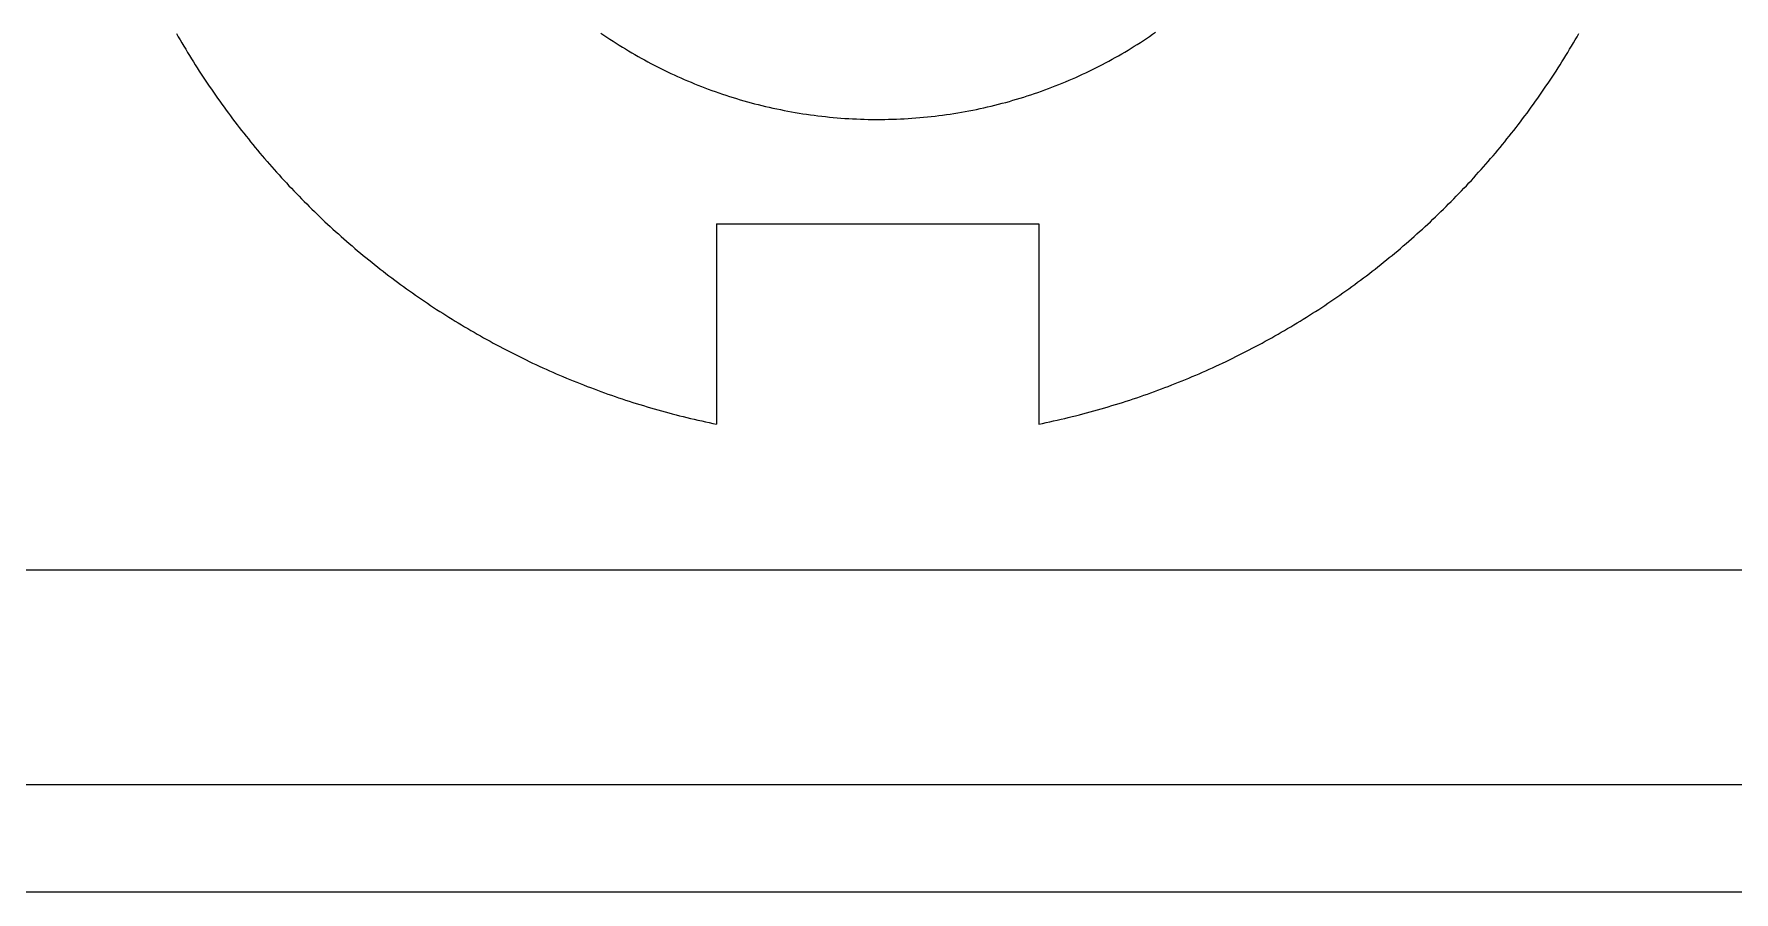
# Model space of a CAD drawing. Extents: x 0 to 279, y 0 to 212.
# Drawn here: x 34.97 to 67.24, y 0 to 16.3 of the extents above; entities that cross this region are included whole.
import ezdxf

# ---------------------------------------------------------------- set-up
doc = ezdxf.new("R2010")
doc.units = 0
doc.layers.add('LAYER_1', color=18, linetype='CONTINUOUS')

msp = doc.modelspace()

# ---------------------------------------------------------------- linework, layer by layer
at = {"layer": 'LAYER_1'}
for points in [[(37.674, 16.305), (37.709, 16.245), (37.744, 16.185), (37.779, 16.125), (37.814, 16.065), (37.85, 16.005), (37.886, 15.946), (37.922, 15.886), (37.959, 15.827), (37.996, 15.768), (38.033, 15.71), (38.07, 15.651), (38.108, 15.593), (38.145, 15.534), (38.183, 15.476), (38.222, 15.419), (38.26, 15.361), (38.299, 15.303), (38.338, 15.246), (38.377, 15.189), (38.417, 15.132), (38.457, 15.075), (38.497, 15.019), (38.537, 14.962), (38.578, 14.906), (38.618, 14.85), (38.66, 14.795), (38.701, 14.739), (38.742, 14.684), (38.784, 14.628), (38.826, 14.573), (38.868, 14.519), (38.911, 14.464), (38.954, 14.41), (38.997, 14.356), (39.04, 14.302), (39.083, 14.248), (39.127, 14.194), (39.171, 14.141), (39.215, 14.088), (39.26, 14.035), (39.304, 13.982), (39.349, 13.929), (39.394, 13.877), (39.44, 13.825), (39.485, 13.773), (39.531, 13.721), (39.577, 13.67), (39.623, 13.618), (39.67, 13.567), (39.717, 13.516), (39.763, 13.466), (39.811, 13.415), (39.858, 13.365), (39.906, 13.315), (39.953, 13.265), (40.002, 13.215), (40.05, 13.166), (40.098, 13.117), (40.147, 13.068), (40.196, 13.019), (40.245, 12.971), (40.295, 12.922), (40.344, 12.874), (40.394, 12.826), (40.444, 12.779), (40.494, 12.731), (40.545, 12.684), (40.595, 12.637), (40.646, 12.59), (40.697, 12.544), (40.749, 12.498), (40.8, 12.452), (40.852, 12.406), (40.904, 12.36), (40.956, 12.315), (41.009, 12.27), (41.061, 12.225), (41.114, 12.18), (41.167, 12.136), (41.22, 12.092), (41.273, 12.048), (41.327, 12.004), (41.381, 11.961), (41.435, 11.917), (41.489, 11.874), (41.543, 11.832), (41.598, 11.789), (41.653, 11.747), (41.708, 11.705), (41.763, 11.663), (41.818, 11.622), (41.874, 11.58), (41.93, 11.539), (41.986, 11.498), (42.042, 11.458), (42.098, 11.418), (42.155, 11.377), (42.211, 11.338), (42.268, 11.298), (42.325, 11.259), (42.383, 11.22), (42.44, 11.181), (42.498, 11.142), (42.556, 11.104), (42.614, 11.066), (42.672, 11.028), (42.73, 10.991), (42.789, 10.953), (42.848, 10.916), (42.907, 10.88), (42.966, 10.843), (43.025, 10.807), (43.085, 10.771), (43.144, 10.735), (43.204, 10.7), (43.264, 10.665), (43.324, 10.63), (43.385, 10.595), (43.445, 10.561), (43.506, 10.526), (43.567, 10.493), (43.628, 10.459), (43.689, 10.426), (43.751, 10.393), (43.812, 10.36), (43.874, 10.327), (43.936, 10.295), (43.998, 10.263), (44.06, 10.231), (44.122, 10.2), (44.185, 10.169), (44.248, 10.138), (44.311, 10.107), (44.374, 10.077), (44.437, 10.047), (44.5, 10.017), (44.564, 9.988), (44.628, 9.958), (44.691, 9.929), (44.755, 9.901), (44.82, 9.872), (44.884, 9.844), (44.948, 9.817), (45.013, 9.789), (45.078, 9.762), (45.143, 9.735), (45.208, 9.708), (45.273, 9.682), (45.339, 9.656), (45.404, 9.63), (45.47, 9.604), (45.536, 9.579), (45.602, 9.554), (45.668, 9.53), (45.734, 9.505), (45.801, 9.481), (45.867, 9.458), (45.934, 9.434), (46.001, 9.411), (46.068, 9.388), (46.135, 9.366), (46.202, 9.343), (46.27, 9.321), (46.337, 9.3), (46.405, 9.278), (46.473, 9.257), (46.541, 9.237), (46.609, 9.216), (46.677, 9.196), (46.746, 9.176), (46.814, 9.157), (46.883, 9.137), (46.952, 9.118), (47.02, 9.1), (47.089, 9.081), (47.159, 9.063), (47.228, 9.046), (47.297, 9.028), (47.367, 9.011), (47.437, 8.995), (47.506, 8.978), (47.576, 8.962), (47.646, 8.946), (47.717, 8.931), (47.787, 8.916), (47.857, 8.901), (47.928, 8.886)], [(45.733, 16.314), (45.79, 16.274), (45.847, 16.235), (45.905, 16.197), (45.963, 16.159), (46.022, 16.121), (46.08, 16.084), (46.14, 16.047), (46.199, 16.011), (46.259, 15.975), (46.318, 15.939), (46.379, 15.904), (46.439, 15.87), (46.5, 15.835), (46.561, 15.802), (46.622, 15.768), (46.684, 15.736), (46.746, 15.703), (46.808, 15.671), (46.871, 15.64), (46.933, 15.609), (46.996, 15.578), (47.06, 15.548), (47.123, 15.519), (47.187, 15.49), (47.251, 15.461), (47.315, 15.433), (47.38, 15.405), (47.445, 15.378), (47.51, 15.351), (47.575, 15.325), (47.64, 15.299), (47.706, 15.274), (47.772, 15.249), (47.839, 15.224), (47.905, 15.201), (47.972, 15.177), (48.039, 15.154), (48.106, 15.132), (48.173, 15.11), (48.241, 15.089), (48.309, 15.068), (48.377, 15.048), (48.445, 15.028), (48.514, 15.009), (48.583, 14.99), (48.652, 14.972), (48.721, 14.954), (48.79, 14.937), (48.86, 14.92), (48.93, 14.904), (49, 14.888), (49.07, 14.873), (49.14, 14.859), (49.211, 14.844), (49.281, 14.831), (49.352, 14.818), (49.424, 14.806), (49.495, 14.794), (49.566, 14.782), (49.638, 14.772), (49.71, 14.761), (49.782, 14.752), (49.854, 14.743), (49.927, 14.734), (49.999, 14.726), (50.072, 14.719), (50.145, 14.712), (50.218, 14.705), (50.291, 14.7), (50.365, 14.694), (50.438, 14.69), (50.512, 14.686), (50.586, 14.682), (50.66, 14.679), (50.734, 14.677), (50.808, 14.675), (50.883, 14.674), (50.957, 14.674), (50.976, 14.674), (50.985, 14.674), (50.987, 14.674), (50.988, 14.674), (50.991, 14.674), (51.009, 14.674), (51.047, 14.674), (51.121, 14.675), (51.196, 14.676), (51.27, 14.678), (51.344, 14.681), (51.418, 14.684), (51.492, 14.687), (51.565, 14.692), (51.639, 14.696), (51.712, 14.702), (51.785, 14.708), (51.858, 14.714), (51.931, 14.721), (52.004, 14.729), (52.076, 14.737), (52.149, 14.746), (52.221, 14.756), (52.293, 14.765), (52.365, 14.776), (52.436, 14.787), (52.508, 14.798), (52.579, 14.811), (52.65, 14.823), (52.721, 14.836), (52.792, 14.85), (52.862, 14.864), (52.932, 14.879), (53.003, 14.894), (53.072, 14.91), (53.142, 14.927), (53.212, 14.944), (53.281, 14.961), (53.35, 14.979), (53.419, 14.997), (53.488, 15.016), (53.556, 15.036), (53.624, 15.056), (53.692, 15.076), (53.76, 15.097), (53.828, 15.119), (53.895, 15.141), (53.962, 15.164), (54.029, 15.187), (54.096, 15.21), (54.162, 15.234), (54.228, 15.259), (54.294, 15.284), (54.36, 15.309), (54.425, 15.335), (54.491, 15.362), (54.556, 15.389), (54.62, 15.416), (54.685, 15.444), (54.749, 15.472), (54.813, 15.501), (54.877, 15.53), (54.94, 15.56), (55.003, 15.59), (55.066, 15.621), (55.129, 15.652), (55.191, 15.684), (55.253, 15.716), (55.315, 15.749), (55.376, 15.782), (55.438, 15.815), (55.499, 15.849), (55.559, 15.883), (55.62, 15.918), (55.68, 15.953), (55.74, 15.989), (55.799, 16.025), (55.858, 16.062), (55.917, 16.099), (55.976, 16.136), (56.034, 16.174), (56.092, 16.212), (56.15, 16.251), (56.207, 16.29), (56.265, 16.329)], [(54.047, 8.886), (54.117, 8.901), (54.187, 8.916), (54.258, 8.931), (54.328, 8.946), (54.398, 8.962), (54.468, 8.978), (54.538, 8.995), (54.607, 9.011), (54.677, 9.028), (54.746, 9.046), (54.816, 9.063), (54.885, 9.081), (54.954, 9.1), (55.023, 9.118), (55.092, 9.137), (55.16, 9.157), (55.229, 9.176), (55.297, 9.196), (55.366, 9.216), (55.434, 9.237), (55.502, 9.257), (55.569, 9.278), (55.637, 9.3), (55.705, 9.321), (55.772, 9.343), (55.839, 9.366), (55.907, 9.388), (55.974, 9.411), (56.041, 9.434), (56.107, 9.458), (56.174, 9.481), (56.24, 9.505), (56.307, 9.53), (56.373, 9.554), (56.439, 9.579), (56.505, 9.604), (56.57, 9.63), (56.636, 9.656), (56.701, 9.682), (56.766, 9.708), (56.832, 9.735), (56.896, 9.762), (56.961, 9.789), (57.026, 9.817), (57.09, 9.844), (57.155, 9.872), (57.219, 9.901), (57.283, 9.929), (57.347, 9.958), (57.41, 9.988), (57.474, 10.017), (57.537, 10.047), (57.601, 10.077), (57.664, 10.107), (57.727, 10.138), (57.789, 10.169), (57.852, 10.2), (57.914, 10.231), (57.977, 10.263), (58.039, 10.295), (58.1, 10.327), (58.162, 10.36), (58.224, 10.393), (58.285, 10.426), (58.346, 10.459), (58.407, 10.493), (58.468, 10.526), (58.529, 10.561), (58.59, 10.595), (58.65, 10.63), (58.71, 10.665), (58.77, 10.7), (58.83, 10.735), (58.89, 10.771), (58.949, 10.807), (59.009, 10.843), (59.068, 10.88), (59.127, 10.916), (59.185, 10.953), (59.244, 10.991), (59.302, 11.028), (59.361, 11.066), (59.419, 11.104), (59.476, 11.142), (59.534, 11.181), (59.592, 11.22), (59.649, 11.259), (59.706, 11.298), (59.763, 11.338), (59.82, 11.377), (59.876, 11.418), (59.933, 11.458), (59.989, 11.498), (60.045, 11.539), (60.1, 11.58), (60.156, 11.622), (60.211, 11.663), (60.267, 11.705), (60.322, 11.747), (60.376, 11.789), (60.431, 11.832), (60.485, 11.874), (60.54, 11.917), (60.593, 11.961), (60.647, 12.004), (60.701, 12.048), (60.754, 12.092), (60.807, 12.136), (60.86, 12.18), (60.913, 12.225), (60.966, 12.27), (61.018, 12.315), (61.07, 12.36), (61.122, 12.406), (61.174, 12.452), (61.226, 12.498), (61.277, 12.544), (61.328, 12.59), (61.379, 12.637), (61.43, 12.684), (61.48, 12.731), (61.53, 12.779), (61.58, 12.826), (61.63, 12.874), (61.68, 12.922), (61.729, 12.971), (61.778, 13.019), (61.827, 13.068), (61.876, 13.117), (61.924, 13.166), (61.973, 13.215), (62.021, 13.265), (62.069, 13.315), (62.116, 13.365), (62.164, 13.415), (62.211, 13.466), (62.258, 13.516), (62.305, 13.567), (62.351, 13.618), (62.397, 13.67), (62.443, 13.721), (62.489, 13.773), (62.535, 13.825), (62.58, 13.877), (62.625, 13.929), (62.67, 13.982), (62.715, 14.035), (62.759, 14.088), (62.803, 14.141), (62.847, 14.194), (62.891, 14.248), (62.934, 14.302), (62.978, 14.356), (63.021, 14.41), (63.063, 14.464), (63.106, 14.519), (63.148, 14.573), (63.19, 14.628), (63.232, 14.684), (63.274, 14.739), (63.315, 14.795), (63.356, 14.85), (63.397, 14.906), (63.437, 14.962), (63.478, 15.019), (63.518, 15.075), (63.557, 15.132), (63.597, 15.189), (63.636, 15.246), (63.675, 15.303), (63.714, 15.361), (63.753, 15.419), (63.791, 15.476), (63.829, 15.534), (63.867, 15.593), (63.904, 15.651), (63.942, 15.71), (63.979, 15.768), (64.015, 15.827), (64.052, 15.886), (64.088, 15.946), (64.124, 16.005), (64.16, 16.065), (64.195, 16.125), (64.231, 16.185), (64.266, 16.245), (64.3, 16.305)], [(47.928, 12.691), (47.928, 12.691), (47.928, 12.691), (47.929, 12.691), (47.929, 12.691), (47.93, 12.691), (47.931, 12.691), (47.931, 12.691), (47.932, 12.691), (47.934, 12.691), (47.935, 12.691), (47.936, 12.691), (47.938, 12.691), (47.94, 12.691), (47.941, 12.691), (47.943, 12.691), (47.946, 12.691), (47.948, 12.691), (47.95, 12.691), (47.953, 12.691), (47.955, 12.691), (47.958, 12.691), (47.961, 12.691), (47.964, 12.691), (47.967, 12.691), (47.97, 12.691), (47.974, 12.691), (47.977, 12.691), (47.981, 12.691), (47.985, 12.691), (47.989, 12.691), (47.993, 12.691), (47.997, 12.691), (48.005, 12.691), (48.014, 12.691), (48.024, 12.691), (48.034, 12.691), (48.045, 12.691), (48.056, 12.691), (48.067, 12.691), (48.079, 12.691), (48.092, 12.691), (48.105, 12.691), (48.118, 12.691), (48.132, 12.691), (48.146, 12.691), (48.16, 12.691), (48.175, 12.691), (48.191, 12.691), (48.207, 12.691), (48.223, 12.691), (48.24, 12.691), (48.257, 12.691), (48.274, 12.691), (48.292, 12.691), (48.311, 12.691), (48.329, 12.691), (48.349, 12.691), (48.368, 12.691), (48.388, 12.691), (48.408, 12.691), (48.429, 12.691), (48.45, 12.691), (48.471, 12.691), (48.493, 12.691), (48.515, 12.691), (48.537, 12.691), (48.56, 12.691), (48.583, 12.691), (48.606, 12.691), (48.63, 12.691), (48.654, 12.691), (48.678, 12.691), (48.703, 12.691), (48.728, 12.691), (48.753, 12.691), (48.779, 12.691), (48.805, 12.691), (48.831, 12.691), (48.857, 12.691), (48.884, 12.691), (48.911, 12.691), (48.938, 12.691), (48.966, 12.691), (48.994, 12.691), (49.022, 12.691), (49.05, 12.691), (49.079, 12.691), (49.108, 12.691), (49.137, 12.691), (49.166, 12.691), (49.196, 12.691), (49.226, 12.691), (49.256, 12.691), (49.286, 12.691), (49.316, 12.691), (49.347, 12.691), (49.378, 12.691), (49.409, 12.691), (49.44, 12.691), (49.472, 12.691), (49.504, 12.691), (49.536, 12.691), (49.568, 12.691), (49.6, 12.691), (49.632, 12.691), (49.665, 12.691), (49.698, 12.691), (49.731, 12.691), (49.764, 12.691), (49.797, 12.691), (49.83, 12.691), (49.864, 12.691), (49.898, 12.691), (49.931, 12.691), (49.965, 12.691), (49.999, 12.691), (50.068, 12.691), (50.137, 12.691), (50.206, 12.691), (50.276, 12.691), (50.346, 12.691), (50.417, 12.691), (50.487, 12.691), (50.558, 12.691), (50.629, 12.691), (50.701, 12.691), (50.844, 12.691), (50.987, 12.691), (51.131, 12.691), (51.274, 12.691), (51.345, 12.691), (51.416, 12.691), (51.487, 12.691), (51.558, 12.691), (51.628, 12.691), (51.698, 12.691), (51.768, 12.691), (51.838, 12.691), (51.907, 12.691), (51.975, 12.691), (52.009, 12.691), (52.043, 12.691), (52.077, 12.691), (52.111, 12.691), (52.144, 12.691), (52.178, 12.691), (52.211, 12.691), (52.244, 12.691), (52.277, 12.691), (52.31, 12.691), (52.342, 12.691), (52.375, 12.691), (52.407, 12.691), (52.439, 12.691), (52.471, 12.691), (52.503, 12.691), (52.534, 12.691), (52.565, 12.691), (52.597, 12.691), (52.627, 12.691), (52.658, 12.691), (52.689, 12.691), (52.719, 12.691), (52.749, 12.691), (52.779, 12.691), (52.808, 12.691), (52.838, 12.691), (52.867, 12.691), (52.896, 12.691), (52.924, 12.691), (52.953, 12.691), (52.981, 12.691), (53.009, 12.691), (53.036, 12.691), (53.063, 12.691), (53.09, 12.691), (53.117, 12.691), (53.144, 12.691), (53.17, 12.691), (53.196, 12.691), (53.221, 12.691), (53.247, 12.691), (53.272, 12.691), (53.296, 12.691), (53.321, 12.691), (53.345, 12.691), (53.368, 12.691), (53.392, 12.691), (53.415, 12.691), (53.437, 12.691), (53.46, 12.691), (53.482, 12.691), (53.504, 12.691), (53.525, 12.691), (53.546, 12.691), (53.566, 12.691), (53.587, 12.691), (53.606, 12.691), (53.626, 12.691), (53.645, 12.691), (53.664, 12.691), (53.682, 12.691), (53.7, 12.691), (53.718, 12.691), (53.735, 12.691), (53.751, 12.691), (53.768, 12.691), (53.784, 12.691), (53.799, 12.691), (53.814, 12.691), (53.829, 12.691), (53.843, 12.691), (53.857, 12.691), (53.87, 12.691), (53.883, 12.691), (53.895, 12.691), (53.907, 12.691), (53.919, 12.691), (53.93, 12.691), (53.94, 12.691), (53.95, 12.691), (53.96, 12.691), (53.969, 12.691), (53.978, 12.691), (53.982, 12.691), (53.986, 12.691), (53.99, 12.691), (53.994, 12.691), (53.997, 12.691), (54.001, 12.691), (54.004, 12.691), (54.007, 12.691), (54.011, 12.691), (54.014, 12.691), (54.016, 12.691), (54.019, 12.691), (54.022, 12.691), (54.024, 12.691), (54.027, 12.691), (54.029, 12.691), (54.031, 12.691), (54.033, 12.691), (54.035, 12.691), (54.037, 12.691), (54.038, 12.691), (54.04, 12.691), (54.041, 12.691), (54.042, 12.691), (54.043, 12.691), (54.044, 12.691), (54.045, 12.691), (54.045, 12.691), (54.046, 12.691), (54.046, 12.691), (54.046, 12.691), (54.047, 12.691), (54.047, 12.691), (54.047, 12.69), (54.047, 12.69), (54.047, 12.69), (54.047, 12.69), (54.047, 12.689), (54.047, 12.688), (54.047, 12.688), (54.047, 12.687), (54.047, 12.686), (54.047, 12.685), (54.047, 12.684), (54.047, 12.683), (54.047, 12.682), (54.047, 12.681), (54.047, 12.68), (54.047, 12.678), (54.047, 12.677), (54.047, 12.675), (54.047, 12.674), (54.047, 12.672), (54.047, 12.67), (54.047, 12.668), (54.047, 12.666), (54.047, 12.664), (54.047, 12.662), (54.047, 12.66), (54.047, 12.658), (54.047, 12.655), (54.047, 12.653), (54.047, 12.65), (54.047, 12.648), (54.047, 12.642), (54.047, 12.637), (54.047, 12.631), (54.047, 12.625), (54.047, 12.618), (54.047, 12.611), (54.047, 12.604), (54.047, 12.597), (54.047, 12.589), (54.047, 12.581), (54.047, 12.573), (54.047, 12.564), (54.047, 12.555), (54.047, 12.546), (54.047, 12.537), (54.047, 12.527), (54.047, 12.517), (54.047, 12.507), (54.047, 12.497), (54.047, 12.486), (54.047, 12.475), (54.047, 12.464), (54.047, 12.453), (54.047, 12.441), (54.047, 12.429), (54.047, 12.417), (54.047, 12.405), (54.047, 12.392), (54.047, 12.379), (54.047, 12.366), (54.047, 12.353), (54.047, 12.34), (54.047, 12.326), (54.047, 12.312), (54.047, 12.298), (54.047, 12.283), (54.047, 12.269), (54.047, 12.254), (54.047, 12.239), (54.047, 12.224), (54.047, 12.209), (54.047, 12.193), (54.047, 12.178), (54.047, 12.162), (54.047, 12.146), (54.047, 12.129), (54.047, 12.113), (54.047, 12.096), (54.047, 12.079), (54.047, 12.062), (54.047, 12.045), (54.047, 12.028), (54.047, 12.01), (54.047, 11.993), (54.047, 11.975), (54.047, 11.957), (54.047, 11.939), (54.047, 11.921), (54.047, 11.902), (54.047, 11.884), (54.047, 11.865), (54.047, 11.846), (54.047, 11.827), (54.047, 11.808), (54.047, 11.789), (54.047, 11.77), (54.047, 11.75), (54.047, 11.731), (54.047, 11.711), (54.047, 11.691), (54.047, 11.671), (54.047, 11.651), (54.047, 11.631), (54.047, 11.611), (54.047, 11.59), (54.047, 11.57), (54.047, 11.549), (54.047, 11.528), (54.047, 11.508), (54.047, 11.487), (54.047, 11.466), (54.047, 11.445), (54.047, 11.424), (54.047, 11.403), (54.047, 11.36), (54.047, 11.317), (54.047, 11.274), (54.047, 11.231), (54.047, 11.187), (54.047, 11.143), (54.047, 11.099), (54.047, 11.055), (54.047, 11.011), (54.047, 10.966), (54.047, 10.878), (54.047, 10.788), (54.047, 10.699), (54.047, 10.61), (54.047, 10.566), (54.047, 10.522), (54.047, 10.478), (54.047, 10.434), (54.047, 10.39), (54.047, 10.346), (54.047, 10.303), (54.047, 10.26), (54.047, 10.217), (54.047, 10.174), (54.047, 10.153), (54.047, 10.132), (54.047, 10.111), (54.047, 10.09), (54.047, 10.069), (54.047, 10.048), (54.047, 10.028), (54.047, 10.007), (54.047, 9.987), (54.047, 9.966), (54.047, 9.946), (54.047, 9.926), (54.047, 9.906), (54.047, 9.886), (54.047, 9.866), (54.047, 9.846), (54.047, 9.827), (54.047, 9.807), (54.047, 9.788), (54.047, 9.769), (54.047, 9.749), (54.047, 9.731), (54.047, 9.712), (54.047, 9.693), (54.047, 9.674), (54.047, 9.656), (54.047, 9.638), (54.047, 9.62), (54.047, 9.602), (54.047, 9.584), (54.047, 9.566), (54.047, 9.549), (54.047, 9.532), (54.047, 9.514), (54.047, 9.497), (54.047, 9.481), (54.047, 9.464), (54.047, 9.448), (54.047, 9.431), (54.047, 9.415), (54.047, 9.399), (54.047, 9.384), (54.047, 9.368), (54.047, 9.353), (54.047, 9.338), (54.047, 9.323), (54.047, 9.308), (54.047, 9.293), (54.047, 9.279), (54.047, 9.265), (54.047, 9.251), (54.047, 9.237), (54.047, 9.224), (54.047, 9.211), (54.047, 9.198), (54.047, 9.185), (54.047, 9.172), (54.047, 9.16), (54.047, 9.148), (54.047, 9.136), (54.047, 9.124), (54.047, 9.113), (54.047, 9.102), (54.047, 9.091), (54.047, 9.08), (54.047, 9.07), (54.047, 9.06), (54.047, 9.05), (54.047, 9.04), (54.047, 9.031), (54.047, 9.022), (54.047, 9.013), (54.047, 9.004), (54.047, 8.996), (54.047, 8.988), (54.047, 8.98), (54.047, 8.973), (54.047, 8.966), (54.047, 8.959), (54.047, 8.952), (54.047, 8.946), (54.047, 8.94), (54.047, 8.934), (54.047, 8.929), (54.047, 8.926), (54.047, 8.924), (54.047, 8.921), (54.047, 8.919), (54.047, 8.917), (54.047, 8.915), (54.047, 8.913), (54.047, 8.91), (54.047, 8.909), (54.047, 8.907), (54.047, 8.905), (54.047, 8.903), (54.047, 8.902), (54.047, 8.9), (54.047, 8.899), (54.047, 8.897), (54.047, 8.896), (54.047, 8.895), (54.047, 8.893), (54.047, 8.892), (54.047, 8.891), (54.047, 8.89), (54.047, 8.89), (54.047, 8.889), (54.047, 8.888), (54.047, 8.888), (54.047, 8.887), (54.047, 8.887), (54.047, 8.887), (54.047, 8.886), (54.047, 8.886), (54.047, 8.886)], [(47.928, 12.691), (47.928, 12.691), (47.928, 12.69), (47.928, 12.69), (47.928, 12.69), (47.928, 12.69), (47.928, 12.689), (47.928, 12.688), (47.928, 12.688), (47.928, 12.687), (47.928, 12.686), (47.928, 12.685), (47.928, 12.684), (47.928, 12.683), (47.928, 12.682), (47.928, 12.681), (47.928, 12.68), (47.928, 12.678), (47.928, 12.677), (47.928, 12.675), (47.928, 12.674), (47.928, 12.672), (47.928, 12.67), (47.928, 12.668), (47.928, 12.666), (47.928, 12.664), (47.928, 12.662), (47.928, 12.66), (47.928, 12.658), (47.928, 12.655), (47.928, 12.653), (47.928, 12.65), (47.928, 12.648), (47.928, 12.642), (47.928, 12.637), (47.928, 12.631), (47.928, 12.625), (47.928, 12.618), (47.928, 12.611), (47.928, 12.604), (47.928, 12.597), (47.928, 12.589), (47.928, 12.581), (47.928, 12.573), (47.928, 12.564), (47.928, 12.555), (47.928, 12.546), (47.928, 12.537), (47.928, 12.527), (47.928, 12.517), (47.928, 12.507), (47.928, 12.497), (47.928, 12.486), (47.928, 12.475), (47.928, 12.464), (47.928, 12.453), (47.928, 12.441), (47.928, 12.429), (47.928, 12.417), (47.928, 12.405), (47.928, 12.392), (47.928, 12.379), (47.928, 12.366), (47.928, 12.353), (47.928, 12.34), (47.928, 12.326), (47.928, 12.312), (47.928, 12.298), (47.928, 12.283), (47.928, 12.269), (47.928, 12.254), (47.928, 12.239), (47.928, 12.224), (47.928, 12.209), (47.928, 12.193), (47.928, 12.178), (47.928, 12.162), (47.928, 12.146), (47.928, 12.129), (47.928, 12.113), (47.928, 12.096), (47.928, 12.079), (47.928, 12.062), (47.928, 12.045), (47.928, 12.028), (47.928, 12.01), (47.928, 11.993), (47.928, 11.975), (47.928, 11.957), (47.928, 11.939), (47.928, 11.921), (47.928, 11.902), (47.928, 11.884), (47.928, 11.865), (47.928, 11.846), (47.928, 11.827), (47.928, 11.808), (47.928, 11.789), (47.928, 11.77), (47.928, 11.75), (47.928, 11.731), (47.928, 11.711), (47.928, 11.691), (47.928, 11.671), (47.928, 11.651), (47.928, 11.631), (47.928, 11.611), (47.928, 11.59), (47.928, 11.57), (47.928, 11.549), (47.928, 11.528), (47.928, 11.508), (47.928, 11.487), (47.928, 11.466), (47.928, 11.445), (47.928, 11.424), (47.928, 11.403), (47.928, 11.36), (47.928, 11.317), (47.928, 11.274), (47.928, 11.231), (47.928, 11.187), (47.928, 11.143), (47.928, 11.099), (47.928, 11.055), (47.928, 11.011), (47.928, 10.966), (47.928, 10.878), (47.928, 10.788), (47.928, 10.699), (47.928, 10.61), (47.928, 10.566), (47.928, 10.522), (47.928, 10.478), (47.928, 10.434), (47.928, 10.39), (47.928, 10.346), (47.928, 10.303), (47.928, 10.26), (47.928, 10.217), (47.928, 10.174), (47.928, 10.153), (47.928, 10.132), (47.928, 10.111), (47.928, 10.09), (47.928, 10.069), (47.928, 10.048), (47.928, 10.028), (47.928, 10.007), (47.928, 9.987), (47.928, 9.966), (47.928, 9.946), (47.928, 9.926), (47.928, 9.906), (47.928, 9.886), (47.928, 9.866), (47.928, 9.846), (47.928, 9.827), (47.928, 9.807), (47.928, 9.788), (47.928, 9.769), (47.928, 9.749), (47.928, 9.731), (47.928, 9.712), (47.928, 9.693), (47.928, 9.674), (47.928, 9.656), (47.928, 9.638), (47.928, 9.62), (47.928, 9.602), (47.928, 9.584), (47.928, 9.566), (47.928, 9.549), (47.928, 9.532), (47.928, 9.514), (47.928, 9.497), (47.928, 9.481), (47.928, 9.464), (47.928, 9.448), (47.928, 9.431), (47.928, 9.415), (47.928, 9.399), (47.928, 9.384), (47.928, 9.368), (47.928, 9.353), (47.928, 9.338), (47.928, 9.323), (47.928, 9.308), (47.928, 9.293), (47.928, 9.279), (47.928, 9.265), (47.928, 9.251), (47.928, 9.237), (47.928, 9.224), (47.928, 9.211), (47.928, 9.198), (47.928, 9.185), (47.928, 9.172), (47.928, 9.16), (47.928, 9.148), (47.928, 9.136), (47.928, 9.124), (47.928, 9.113), (47.928, 9.102), (47.928, 9.091), (47.928, 9.08), (47.928, 9.07), (47.928, 9.06), (47.928, 9.05), (47.928, 9.04), (47.928, 9.031), (47.928, 9.022), (47.928, 9.013), (47.928, 9.004), (47.928, 8.996), (47.928, 8.988), (47.928, 8.98), (47.928, 8.973), (47.928, 8.966), (47.928, 8.959), (47.928, 8.952), (47.928, 8.946), (47.928, 8.94), (47.928, 8.934), (47.928, 8.929), (47.928, 8.926), (47.928, 8.924), (47.928, 8.921), (47.928, 8.919), (47.928, 8.917), (47.928, 8.915), (47.928, 8.913), (47.928, 8.91), (47.928, 8.909), (47.928, 8.907), (47.928, 8.905), (47.928, 8.903), (47.928, 8.902), (47.928, 8.9), (47.928, 8.899), (47.928, 8.897), (47.928, 8.896), (47.928, 8.895), (47.928, 8.893), (47.928, 8.892), (47.928, 8.891), (47.928, 8.89), (47.928, 8.89), (47.928, 8.889), (47.928, 8.888), (47.928, 8.888), (47.928, 8.887), (47.928, 8.887), (47.928, 8.887), (47.928, 8.886), (47.928, 8.886), (47.928, 8.886)], [(34.762, 6.118), (35.456, 6.118), (36.154, 6.118), (36.855, 6.118), (37.56, 6.118), (38.269, 6.118), (38.981, 6.118), (39.697, 6.118), (40.416, 6.118), (41.138, 6.118), (41.863, 6.118), (42.591, 6.118), (43.323, 6.118), (44.057, 6.118), (44.794, 6.118), (46.275, 6.118), (47.766, 6.118), (49.267, 6.118), (50.775, 6.118), (52.292, 6.118), (53.815, 6.118), (55.344, 6.118), (56.878, 6.118), (58.417, 6.118), (59.96, 6.118), (63.054, 6.118), (66.154, 6.118), (69.254, 6.118)], [(34.762, 2.04), (35.456, 2.04), (36.154, 2.04), (36.855, 2.04), (37.56, 2.04), (38.269, 2.04), (38.981, 2.04), (39.697, 2.04), (40.416, 2.04), (41.138, 2.04), (41.863, 2.04), (42.591, 2.04), (43.323, 2.04), (44.057, 2.04), (44.794, 2.04), (46.275, 2.04), (47.766, 2.04), (49.267, 2.04), (50.775, 2.04), (52.292, 2.04), (53.815, 2.04), (55.344, 2.04), (56.878, 2.04), (58.417, 2.04), (59.96, 2.04), (63.054, 2.04), (66.154, 2.04), (69.254, 2.04)], [(69.254, 0), (66.154, 0), (63.054, 0), (59.96, 0), (58.417, 0), (56.878, 0), (55.344, 0), (53.815, 0), (52.292, 0), (50.775, 0), (49.267, 0), (47.766, 0), (46.275, 0), (44.793, 0), (44.057, 0), (43.323, 0), (42.591, 0), (41.863, 0), (41.138, 0), (40.416, 0), (39.697, 0), (38.981, 0), (38.269, 0), (37.56, 0), (36.855, 0), (36.154, 0), (35.456, 0), (34.762, 0)]]:
    msp.add_lwpolyline(points, dxfattribs=at)

doc.saveas('drawing.dxf')
